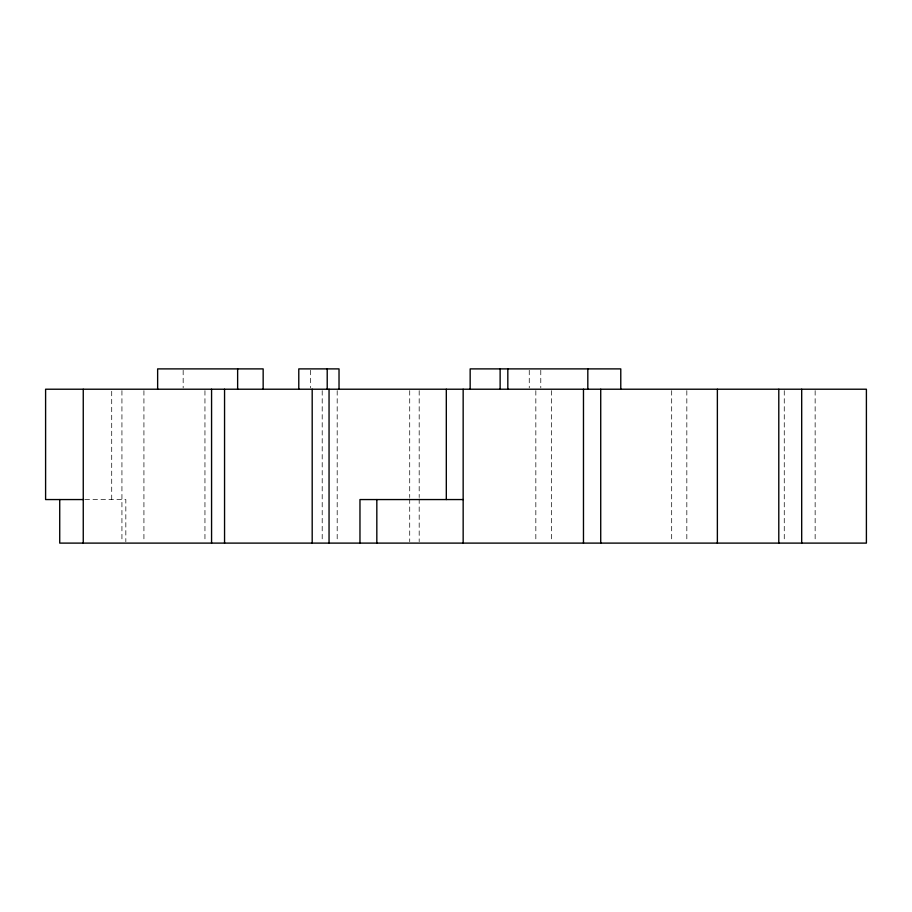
<?xml version="1.0" encoding="UTF-8"?>
<svg xmlns="http://www.w3.org/2000/svg" width="912" height="912" viewBox="0 0 912 912"><rect width="100%" height="100%" fill="white"/><g stroke="black" fill="none" stroke-linecap="round" stroke-linejoin="round"><path stroke-width="0.68" stroke-dasharray="4.56 3.42" d="M111.709 499.559L111.709 390.632M84.987 499.559L125.833 499.559L125.833 541.705M815.146 390.644L815.146 541.682M784.263 390.644L784.263 541.682M686.827 390.644L686.827 541.682M671.688 390.644L671.688 541.682M551.372 390.644L551.372 541.682M540.782 370.249L540.782 387.862M535.834 390.644L535.834 541.682M529.256 370.249L529.256 387.862M419.189 390.644L419.189 497.507M419.189 498.932L419.189 541.682M409.716 390.644L409.716 497.507M409.716 498.932L409.716 541.682M337.189 390.644L337.189 541.682M322.198 390.644L322.198 541.682M310.582 370.249L310.582 387.862M204.949 390.644L204.949 541.682M183.164 370.249L183.164 387.862M143.925 390.644L143.925 541.682M121.934 390.644L121.934 541.682"/><path stroke-width="1.37" d="M83.642 499.559L45.6 499.559L45.6 389.219L866.4 389.219L866.4 543.107L59.725 543.107L59.725 499.559M463.159 499.559L359.966 499.559L359.966 543.107M801.694 389.219L801.694 543.107M778.791 389.219L778.791 543.107M717.368 389.219L717.368 543.107M620.776 389.219L620.776 368.893L470.159 368.893L470.159 389.219M600.723 389.219L600.723 543.107M587.818 368.893L587.818 389.219M583.475 389.219L583.475 543.107M507.824 368.893L507.824 389.219M500.129 368.893L500.129 389.219M463.159 389.219L463.159 543.107M446.31 389.219L446.31 499.559M376.827 499.559L376.827 543.107M339.025 389.219L339.025 368.893L298.783 368.893L298.783 389.219M329.05 389.219L329.05 543.107M327.214 368.893L327.214 389.219M312.189 389.219L312.189 543.107M263.158 389.219L263.158 368.893L157.639 368.893L157.639 389.219M237.633 368.893L237.633 389.219M224.557 389.219L224.557 543.107M211.573 389.219L211.573 543.107M83.254 389.219L83.254 543.107"/></g></svg>
